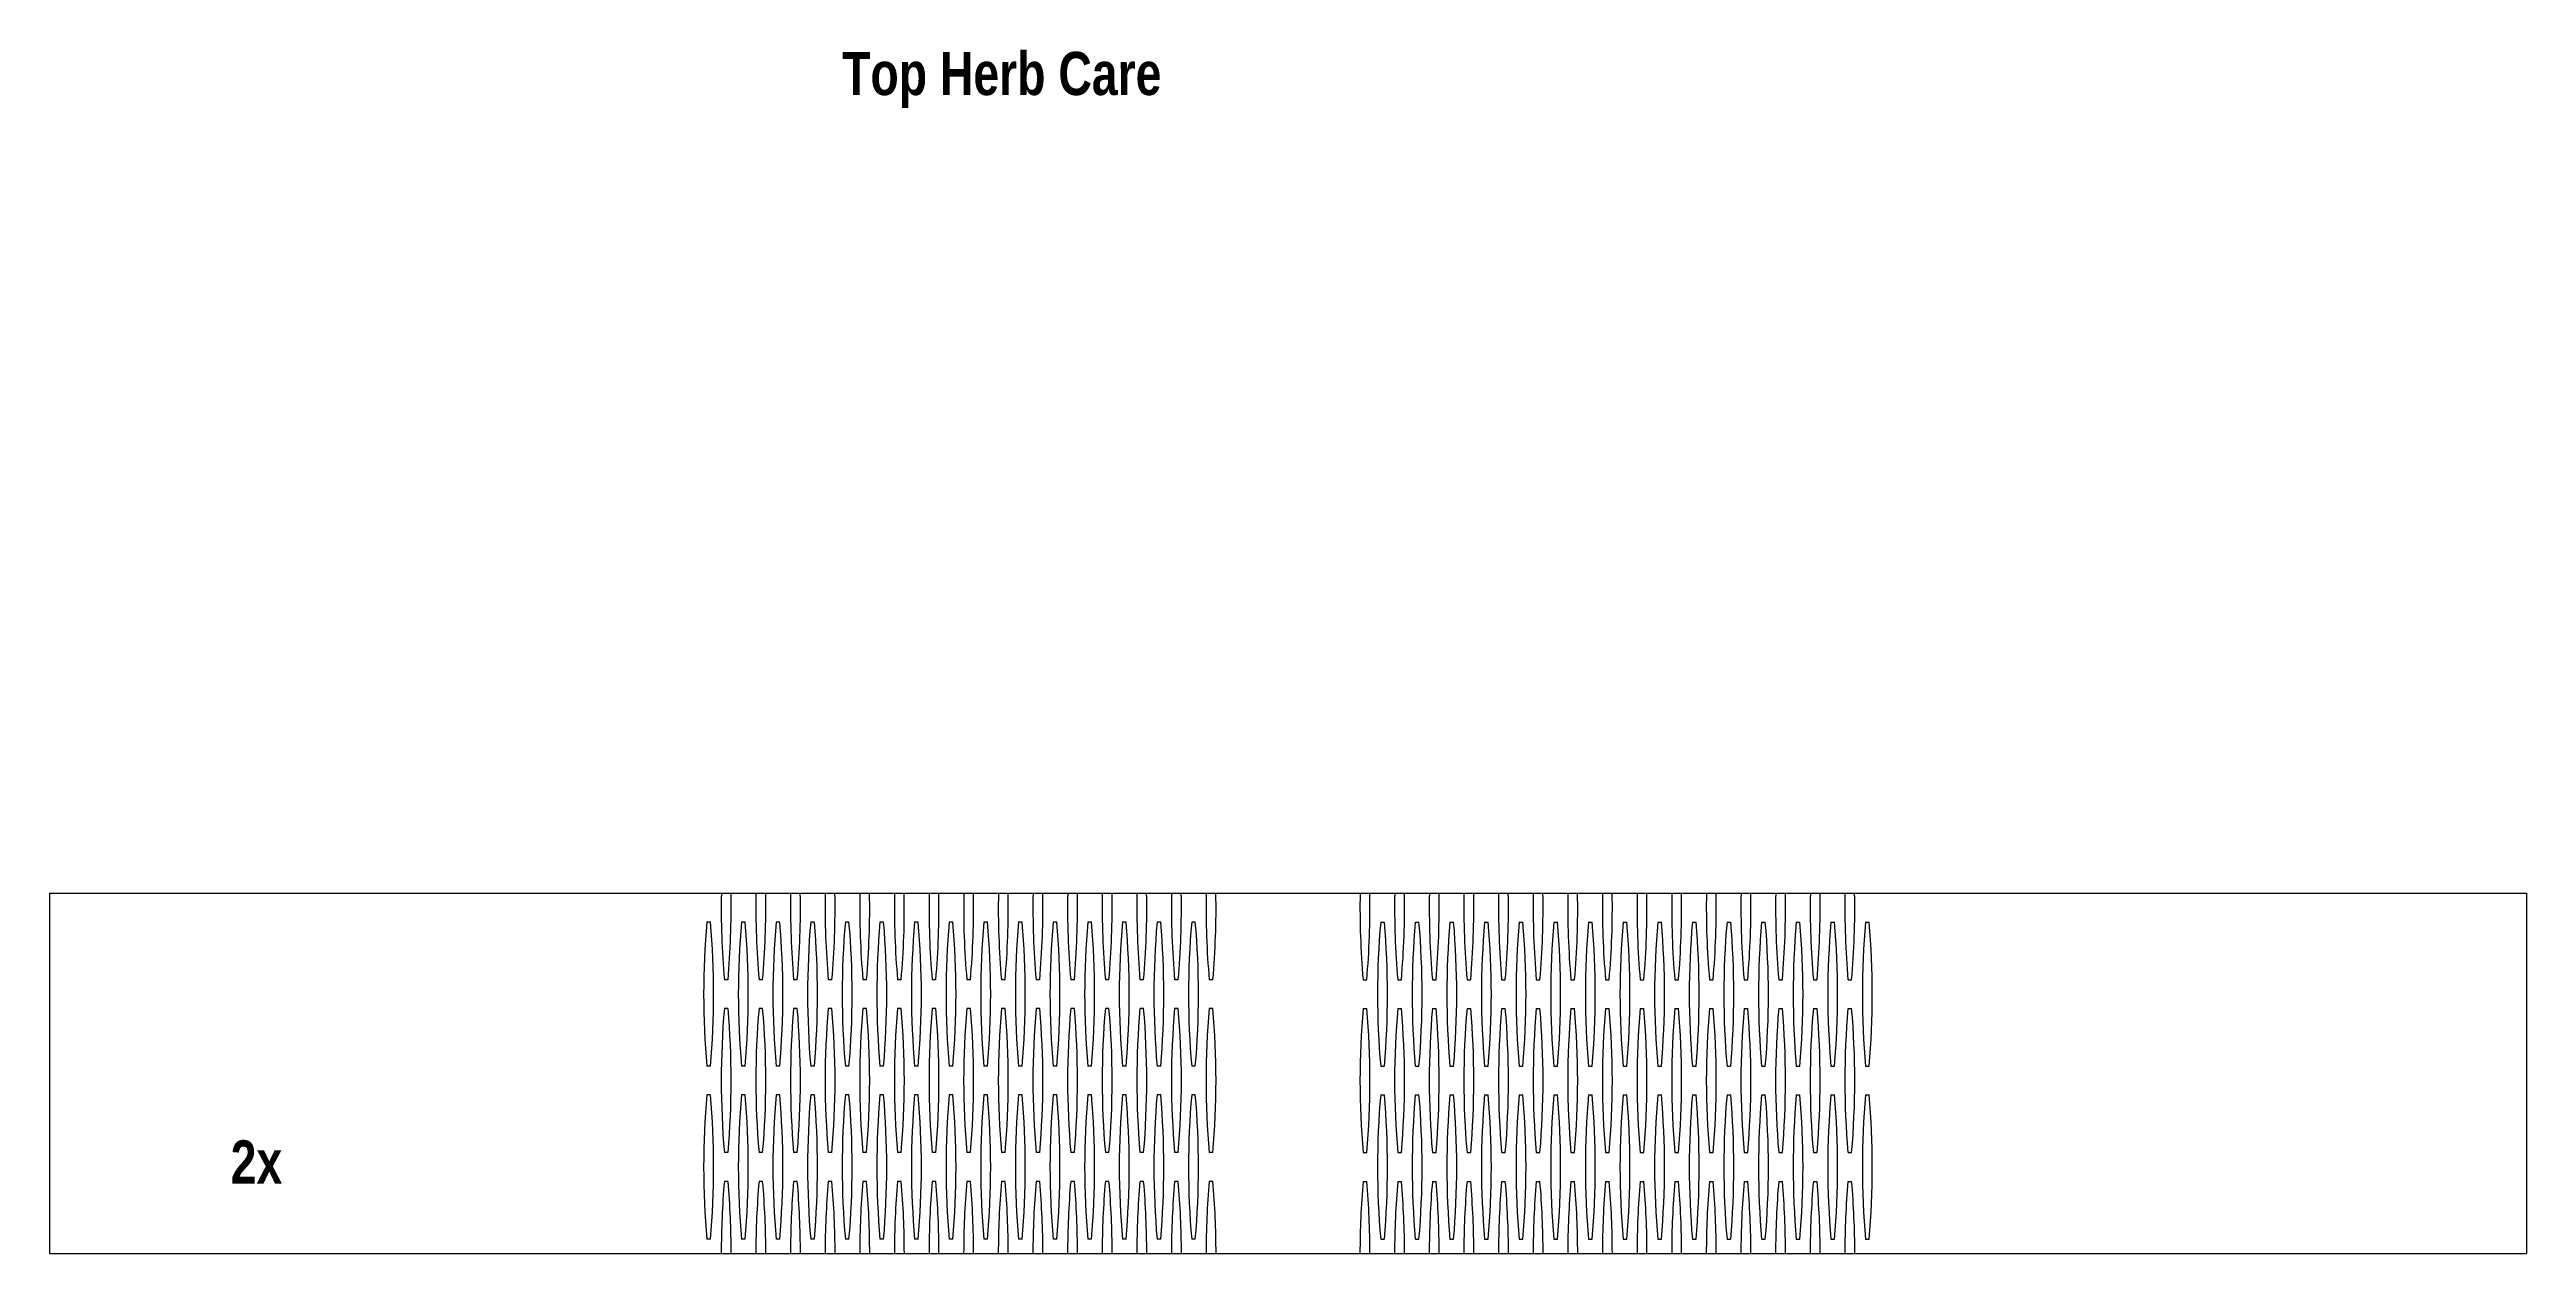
# Model space of a CAD drawing. Header units: millimetres. Extents: x -642 to 1453, y -425 to 464.
# Drawn here: x 574.8 to 918.8, y 284.3 to 451.4 of the extents above; entities that cross this region are included whole.
import ezdxf

# ---------------------------------------------------------------- set-up
doc = ezdxf.new("R2010")
doc.units = ezdxf.units.MM
doc.layers.get('0').update_dxf_attribs({"color": 18, "lineweight": 25, "true_color": 0x000000})
doc.layers.add('layer 1', color=5, linetype='Continuous', lineweight=25, true_color=0x0000ff)
doc.layers.add('layer 2', color=1, linetype='Continuous', lineweight=25, true_color=0xff0000)
doc.styles.add('textstyle14', font='')
doc.styles.add('textstyle17', font='')
doc.styles.get('textstyle14').set_extended_font_data('Impact')
doc.styles.get('textstyle17').set_extended_font_data('Impact')

msp = doc.modelspace()

# ---------------------------------------------------------------- linework, layer by layer
at = {"layer": 'layer 1'}
for p, q in [((574.84, 334.31), (918.84, 334.31)), ((574.84, 334.31), (574.84, 284.31)), ((918.84, 334.31), (918.84, 284.31)), ((574.84, 284.31), (918.84, 284.31))]:
    msp.add_line(p, q, dxfattribs=at)
at = {"layer": 'layer 2'}
for p, q in [((666.63, 330.31), (666.13, 330.31)), ((671.44, 330.31), (670.94, 330.31)), ((676.25, 330.31), (675.75, 330.31)), ((681.06, 330.31), (680.56, 330.31)), ((685.87, 330.31), (685.37, 330.31)), ((690.68, 330.31), (690.18, 330.31)), ((695.49, 330.31), (694.99, 330.31)), ((700.3, 330.31), (699.8, 330.31)), ((705.11, 330.31), (704.61, 330.31)), ((709.92, 330.31), (709.42, 330.31)), ((714.73, 330.31), (714.23, 330.31)), ((719.54, 330.31), (719.04, 330.31)), ((724.35, 330.31), (723.85, 330.31)), ((729.16, 330.31), (728.66, 330.31)), ((733.97, 330.31), (733.47, 330.31)), ((759.72, 330.31), (760.22, 330.31)), ((764.53, 330.31), (765.03, 330.31)), ((769.34, 330.31), (769.84, 330.31)), ((774.15, 330.31), (774.65, 330.31)), ((778.96, 330.31), (779.46, 330.31)), ((783.77, 330.31), (784.27, 330.31)), ((788.58, 330.31), (789.08, 330.31)), ((793.39, 330.31), (793.89, 330.31)), ((798.2, 330.31), (798.7, 330.31)), ((803.01, 330.31), (803.51, 330.31)), ((807.82, 330.31), (808.32, 330.31)), ((812.63, 330.31), (813.13, 330.31)), ((817.44, 330.31), (817.94, 330.31)), ((822.25, 330.31), (822.75, 330.31)), ((827.06, 330.31), (827.56, 330.31)), ((669.07, 322.31), (668.57, 322.31)), ((673.88, 322.31), (673.38, 322.31)), ((678.69, 322.31), (678.19, 322.31)), ((683.5, 322.31), (683, 322.31)), ((688.31, 322.31), (687.81, 322.31)), ((693.12, 322.31), (692.62, 322.31)), ((697.93, 322.31), (697.43, 322.31)), ((702.74, 322.31), (702.24, 322.31)), ((707.55, 322.31), (707.05, 322.31)), ((712.36, 322.31), (711.86, 322.31)), ((717.17, 322.31), (716.67, 322.31)), ((721.98, 322.31), (721.48, 322.31)), ((726.79, 322.31), (726.29, 322.31)), ((731.6, 322.31), (731.1, 322.31)), ((736.41, 322.31), (735.91, 322.31)), ((757.28, 322.31), (757.78, 322.31)), ((762.09, 322.31), (762.59, 322.31)), ((766.9, 322.31), (767.4, 322.31)), ((771.71, 322.31), (772.21, 322.31)), ((776.52, 322.31), (777.02, 322.31)), ((781.33, 322.31), (781.83, 322.31)), ((786.14, 322.31), (786.64, 322.31)), ((790.95, 322.31), (791.45, 322.31)), ((795.76, 322.31), (796.26, 322.31)), ((800.57, 322.31), (801.07, 322.31)), ((805.38, 322.31), (805.88, 322.31)), ((810.19, 322.31), (810.69, 322.31)), ((815, 322.31), (815.5, 322.31)), ((819.81, 322.31), (820.31, 322.31)), ((824.62, 322.31), (825.12, 322.31)), ((669.07, 318.31), (668.57, 318.31)), ((673.88, 318.31), (673.38, 318.31)), ((678.69, 318.31), (678.19, 318.31)), ((683.5, 318.31), (683, 318.31)), ((688.31, 318.31), (687.81, 318.31)), ((693.12, 318.31), (692.62, 318.31)), ((697.93, 318.31), (697.43, 318.31)), ((702.74, 318.31), (702.24, 318.31)), ((707.55, 318.31), (707.05, 318.31)), ((712.36, 318.31), (711.86, 318.31)), ((717.17, 318.31), (716.67, 318.31)), ((721.98, 318.31), (721.48, 318.31)), ((726.79, 318.31), (726.29, 318.31)), ((731.6, 318.31), (731.1, 318.31)), ((736.41, 318.31), (735.91, 318.31)), ((757.28, 318.31), (757.78, 318.31)), ((762.09, 318.31), (762.59, 318.31)), ((766.9, 318.31), (767.4, 318.31)), ((771.71, 318.31), (772.21, 318.31)), ((776.52, 318.31), (777.02, 318.31)), ((781.33, 318.31), (781.83, 318.31)), ((786.14, 318.31), (786.64, 318.31)), ((790.95, 318.31), (791.45, 318.31)), ((795.76, 318.31), (796.26, 318.31)), ((800.57, 318.31), (801.07, 318.31)), ((805.38, 318.31), (805.88, 318.31)), ((810.19, 318.31), (810.69, 318.31)), ((815, 318.31), (815.5, 318.31)), ((819.81, 318.31), (820.31, 318.31)), ((824.62, 318.31), (825.12, 318.31)), ((666.63, 310.31), (666.13, 310.31)), ((671.44, 310.31), (670.94, 310.31)), ((676.25, 310.31), (675.75, 310.31)), ((681.06, 310.31), (680.56, 310.31)), ((685.87, 310.31), (685.37, 310.31)), ((690.68, 310.31), (690.18, 310.31)), ((695.49, 310.31), (694.99, 310.31)), ((700.3, 310.31), (699.8, 310.31)), ((705.11, 310.31), (704.61, 310.31)), ((709.92, 310.31), (709.42, 310.31)), ((714.73, 310.31), (714.23, 310.31)), ((719.54, 310.31), (719.04, 310.31)), ((724.35, 310.31), (723.85, 310.31)), ((729.16, 310.31), (728.66, 310.31)), ((733.97, 310.31), (733.47, 310.31)), ((759.72, 310.31), (760.22, 310.31)), ((764.53, 310.31), (765.03, 310.31)), ((769.34, 310.31), (769.84, 310.31)), ((774.15, 310.31), (774.65, 310.31)), ((778.96, 310.31), (779.46, 310.31)), ((783.77, 310.31), (784.27, 310.31)), ((788.58, 310.31), (789.08, 310.31)), ((793.39, 310.31), (793.89, 310.31)), ((798.2, 310.31), (798.7, 310.31)), ((803.01, 310.31), (803.51, 310.31)), ((807.82, 310.31), (808.32, 310.31)), ((812.63, 310.31), (813.13, 310.31)), ((817.44, 310.31), (817.94, 310.31)), ((822.25, 310.31), (822.75, 310.31)), ((827.06, 310.31), (827.56, 310.31)), ((666.63, 306.31), (666.13, 306.31)), ((671.44, 306.31), (670.94, 306.31)), ((676.25, 306.31), (675.75, 306.31)), ((681.06, 306.31), (680.56, 306.31)), ((685.87, 306.31), (685.37, 306.31)), ((690.68, 306.31), (690.18, 306.31)), ((695.49, 306.31), (694.99, 306.31)), ((700.3, 306.31), (699.8, 306.31)), ((705.11, 306.31), (704.61, 306.31)), ((709.92, 306.31), (709.42, 306.31)), ((714.73, 306.31), (714.23, 306.31)), ((719.54, 306.31), (719.04, 306.31)), ((724.35, 306.31), (723.85, 306.31)), ((729.16, 306.31), (728.66, 306.31)), ((733.97, 306.31), (733.47, 306.31)), ((759.72, 306.31), (760.22, 306.31)), ((764.53, 306.31), (765.03, 306.31)), ((769.34, 306.31), (769.84, 306.31)), ((774.15, 306.31), (774.65, 306.31)), ((778.96, 306.31), (779.46, 306.31)), ((783.77, 306.31), (784.27, 306.31)), ((788.58, 306.31), (789.08, 306.31)), ((793.39, 306.31), (793.89, 306.31)), ((798.2, 306.31), (798.7, 306.31)), ((803.01, 306.31), (803.51, 306.31)), ((807.82, 306.31), (808.32, 306.31)), ((812.63, 306.31), (813.13, 306.31)), ((817.44, 306.31), (817.94, 306.31)), ((822.25, 306.31), (822.75, 306.31)), ((827.06, 306.31), (827.56, 306.31)), ((669.07, 298.31), (668.57, 298.31)), ((673.88, 298.31), (673.38, 298.31)), ((678.69, 298.31), (678.19, 298.31)), ((683.5, 298.31), (683, 298.31)), ((688.31, 298.31), (687.81, 298.31)), ((693.12, 298.31), (692.62, 298.31)), ((697.93, 298.31), (697.43, 298.31)), ((702.74, 298.31), (702.24, 298.31)), ((707.55, 298.31), (707.05, 298.31)), ((712.36, 298.31), (711.86, 298.31)), ((717.17, 298.31), (716.67, 298.31)), ((721.98, 298.31), (721.48, 298.31)), ((726.79, 298.31), (726.29, 298.31)), ((731.6, 298.31), (731.1, 298.31)), ((736.41, 298.31), (735.91, 298.31)), ((757.28, 298.31), (757.78, 298.31)), ((762.09, 298.31), (762.59, 298.31)), ((766.9, 298.31), (767.4, 298.31)), ((771.71, 298.31), (772.21, 298.31)), ((776.52, 298.31), (777.02, 298.31)), ((781.33, 298.31), (781.83, 298.31)), ((786.14, 298.31), (786.64, 298.31)), ((790.95, 298.31), (791.45, 298.31)), ((795.76, 298.31), (796.26, 298.31)), ((800.57, 298.31), (801.07, 298.31)), ((805.38, 298.31), (805.88, 298.31)), ((810.19, 298.31), (810.69, 298.31)), ((815, 298.31), (815.5, 298.31)), ((819.81, 298.31), (820.31, 298.31)), ((824.62, 298.31), (825.12, 298.31)), ((669.07, 294.31), (668.57, 294.31)), ((673.88, 294.31), (673.38, 294.31)), ((678.69, 294.31), (678.19, 294.31)), ((683.5, 294.31), (683, 294.31)), ((688.31, 294.31), (687.81, 294.31)), ((693.12, 294.31), (692.62, 294.31)), ((697.93, 294.31), (697.43, 294.31)), ((702.74, 294.31), (702.24, 294.31)), ((707.55, 294.31), (707.05, 294.31)), ((712.36, 294.31), (711.86, 294.31)), ((717.17, 294.31), (716.67, 294.31)), ((721.98, 294.31), (721.48, 294.31)), ((726.79, 294.31), (726.29, 294.31)), ((731.6, 294.31), (731.1, 294.31)), ((736.41, 294.31), (735.91, 294.31)), ((757.28, 294.31), (757.78, 294.31)), ((762.09, 294.31), (762.59, 294.31)), ((766.9, 294.31), (767.4, 294.31)), ((771.71, 294.31), (772.21, 294.31)), ((776.52, 294.31), (777.02, 294.31)), ((781.33, 294.31), (781.83, 294.31)), ((786.14, 294.31), (786.64, 294.31)), ((790.95, 294.31), (791.45, 294.31)), ((795.76, 294.31), (796.26, 294.31)), ((800.57, 294.31), (801.07, 294.31)), ((805.38, 294.31), (805.88, 294.31)), ((810.19, 294.31), (810.69, 294.31)), ((815, 294.31), (815.5, 294.31)), ((819.81, 294.31), (820.31, 294.31)), ((824.62, 294.31), (825.12, 294.31)), ((666.63, 286.31), (666.13, 286.31)), ((671.44, 286.31), (670.94, 286.31)), ((676.25, 286.31), (675.75, 286.31)), ((681.06, 286.31), (680.56, 286.31)), ((685.87, 286.31), (685.37, 286.31)), ((690.68, 286.31), (690.18, 286.31)), ((695.49, 286.31), (694.99, 286.31)), ((700.3, 286.31), (699.8, 286.31)), ((705.11, 286.31), (704.61, 286.31)), ((709.92, 286.31), (709.42, 286.31)), ((714.73, 286.31), (714.23, 286.31)), ((719.54, 286.31), (719.04, 286.31)), ((724.35, 286.31), (723.85, 286.31)), ((729.16, 286.31), (728.66, 286.31)), ((733.97, 286.31), (733.47, 286.31)), ((759.72, 286.31), (760.22, 286.31)), ((764.53, 286.31), (765.03, 286.31)), ((769.34, 286.31), (769.84, 286.31)), ((774.15, 286.31), (774.65, 286.31)), ((778.96, 286.31), (779.46, 286.31)), ((783.77, 286.31), (784.27, 286.31)), ((788.58, 286.31), (789.08, 286.31)), ((793.39, 286.31), (793.89, 286.31)), ((798.2, 286.31), (798.7, 286.31)), ((803.01, 286.31), (803.51, 286.31)), ((807.82, 286.31), (808.32, 286.31)), ((812.63, 286.31), (813.13, 286.31)), ((817.44, 286.31), (817.94, 286.31)), ((822.25, 286.31), (822.75, 286.31)), ((827.06, 286.31), (827.56, 286.31))]:
    msp.add_line(p, q, dxfattribs=at)
for centre, start, end in [((782.87, 332.31), 179.0012, 185), ((554.77, 332.31), 355, 0.9988), ((787.68, 332.31), 179.0012, 185), ((559.58, 332.31), 355, 0.9988), ((792.49, 332.31), 179.0012, 185), ((564.39, 332.31), 355, 0.9988), ((797.3, 332.31), 179.0012, 185), ((569.2, 332.31), 355, 0.9988), ((802.11, 332.31), 179.0012, 185), ((574.01, 332.31), 355, 0.9988), ((806.92, 332.31), 179.0012, 185), ((578.82, 332.31), 355, 0.9988), ((811.73, 332.31), 179.0012, 185), ((583.63, 332.31), 355, 0.9988), ((816.54, 332.31), 179.0012, 185), ((588.44, 332.31), 355, 0.9988), ((821.35, 332.31), 179.0012, 185), ((593.25, 332.31), 355, 0.9988), ((826.16, 332.31), 179.0012, 185), ((598.06, 332.31), 355, 0.9988), ((830.97, 332.31), 179.0012, 185), ((602.87, 332.31), 355, 0.9988), ((835.78, 332.31), 179.0012, 185), ((607.68, 332.31), 355, 0.9988), ((840.59, 332.31), 179.0012, 185), ((612.49, 332.31), 355, 0.9988), ((845.4, 332.31), 179.0012, 185), ((617.3, 332.31), 355, 0.9988), ((850.21, 332.31), 179.0012, 185), ((622.11, 332.31), 355, 0.9988), ((871.58, 332.31), 179.0012, 185), ((643.48, 332.31), 355, 0.9988), ((876.39, 332.31), 179.0012, 185), ((648.29, 332.31), 355, 0.9988), ((881.2, 332.31), 179.0012, 185), ((653.1, 332.31), 355, 0.9988), ((886.01, 332.31), 179.0012, 185), ((657.91, 332.31), 355, 0.9988), ((890.82, 332.31), 179.0012, 185), ((662.72, 332.31), 355, 0.9988), ((895.63, 332.31), 179.0012, 185), ((667.53, 332.31), 355, 0.9988), ((900.44, 332.31), 179.0012, 185), ((672.34, 332.31), 355, 0.9988), ((905.25, 332.31), 179.0012, 185), ((677.15, 332.31), 355, 0.9988), ((910.06, 332.31), 179.0012, 185), ((681.96, 332.31), 355, 0.9988), ((914.87, 332.31), 179.0012, 185), ((686.77, 332.31), 355, 0.9988), ((919.68, 332.31), 179.0012, 185), ((691.58, 332.31), 355, 0.9988), ((924.49, 332.31), 179.0012, 185), ((696.39, 332.31), 355, 0.9988), ((929.3, 332.31), 179.0012, 185), ((701.2, 332.31), 355, 0.9988), ((934.11, 332.31), 179.0012, 185), ((706.01, 332.31), 355, 0.9988), ((938.92, 332.31), 179.0012, 185), ((710.82, 332.31), 355, 0.9988), ((780.43, 320.31), 175, 185), ((552.33, 320.31), 355, 5), ((785.24, 320.31), 175, 185), ((557.14, 320.31), 355, 5), ((790.05, 320.31), 175, 185), ((561.95, 320.31), 355, 5), ((794.86, 320.31), 175, 185), ((566.76, 320.31), 355, 5), ((799.67, 320.31), 175, 185), ((571.57, 320.31), 355, 5), ((804.48, 320.31), 175, 185), ((576.38, 320.31), 355, 5), ((809.29, 320.31), 175, 185), ((581.19, 320.31), 355, 5), ((814.1, 320.31), 175, 185), ((586, 320.31), 355, 5), ((818.91, 320.31), 175, 185), ((590.81, 320.31), 355, 5), ((823.72, 320.31), 175, 185), ((595.62, 320.31), 355, 5), ((828.53, 320.31), 175, 185), ((600.43, 320.31), 355, 5), ((833.34, 320.31), 175, 185), ((605.24, 320.31), 355, 5), ((838.15, 320.31), 175, 185), ((610.05, 320.31), 355, 5), ((842.96, 320.31), 175, 185), ((614.86, 320.31), 355, 5), ((847.77, 320.31), 175, 185), ((619.67, 320.31), 355, 5), ((874.02, 320.31), 175, 185), ((645.92, 320.31), 355, 5), ((878.83, 320.31), 175, 185), ((650.73, 320.31), 355, 5), ((883.64, 320.31), 175, 185), ((655.54, 320.31), 355, 5), ((888.45, 320.31), 175, 185), ((660.35, 320.31), 355, 5), ((893.26, 320.31), 175, 185), ((665.16, 320.31), 355, 5), ((898.07, 320.31), 175, 185), ((669.97, 320.31), 355, 5), ((902.88, 320.31), 175, 185), ((674.78, 320.31), 355, 5), ((907.69, 320.31), 175, 185), ((679.59, 320.31), 355, 5), ((912.5, 320.31), 175, 185), ((684.4, 320.31), 355, 5), ((917.31, 320.31), 175, 185), ((689.21, 320.31), 355, 5), ((922.12, 320.31), 175, 185), ((694.02, 320.31), 355, 5), ((926.93, 320.31), 175, 185), ((698.83, 320.31), 355, 5), ((931.74, 320.31), 175, 185), ((703.63, 320.31), 355, 5), ((936.55, 320.31), 175, 185), ((708.44, 320.31), 355, 5), ((941.36, 320.31), 175, 185), ((713.25, 320.31), 355, 5), ((782.87, 308.31), 175, 185), ((554.77, 308.31), 355, 5), ((787.68, 308.31), 175, 185), ((559.58, 308.31), 355, 5), ((792.49, 308.31), 175, 185), ((564.39, 308.31), 355, 5), ((797.3, 308.31), 175, 185), ((569.2, 308.31), 355, 5), ((802.11, 308.31), 175, 185), ((574.01, 308.31), 355, 5), ((806.92, 308.31), 175, 185), ((578.82, 308.31), 355, 5), ((811.73, 308.31), 175, 185), ((583.63, 308.31), 355, 5), ((816.54, 308.31), 175, 185), ((588.44, 308.31), 355, 5), ((821.35, 308.31), 175, 185), ((593.25, 308.31), 355, 5), ((826.16, 308.31), 175, 185), ((598.06, 308.31), 355, 5), ((830.97, 308.31), 175, 185), ((602.87, 308.31), 355, 5), ((835.78, 308.31), 175, 185), ((607.68, 308.31), 355, 5), ((840.59, 308.31), 175, 185), ((612.49, 308.31), 355, 5), ((845.4, 308.31), 175, 185), ((617.3, 308.31), 355, 5), ((850.21, 308.31), 175, 185), ((622.11, 308.31), 355, 5), ((871.58, 308.31), 175, 185), ((643.48, 308.31), 355, 5), ((876.39, 308.31), 175, 185), ((648.29, 308.31), 355, 5), ((881.2, 308.31), 175, 185), ((653.1, 308.31), 355, 5), ((886.01, 308.31), 175, 185), ((657.91, 308.31), 355, 5), ((890.82, 308.31), 175, 185), ((662.72, 308.31), 355, 5), ((895.63, 308.31), 175, 185), ((667.53, 308.31), 355, 5), ((900.44, 308.31), 175, 185), ((672.34, 308.31), 355, 5), ((905.25, 308.31), 175, 185), ((677.15, 308.31), 355, 5), ((910.06, 308.31), 175, 185), ((681.96, 308.31), 355, 5), ((914.87, 308.31), 175, 185), ((686.77, 308.31), 355, 5), ((919.68, 308.31), 175, 185), ((691.58, 308.31), 355, 5), ((924.49, 308.31), 175, 185), ((696.39, 308.31), 355, 5), ((929.3, 308.31), 175, 185), ((701.2, 308.31), 355, 5), ((934.11, 308.31), 175, 185), ((706.01, 308.31), 355, 5), ((938.92, 308.31), 175, 185), ((710.82, 308.31), 355, 5), ((780.43, 296.31), 175, 185), ((552.33, 296.31), 355, 5), ((785.24, 296.31), 175, 185), ((557.14, 296.31), 355, 5), ((790.05, 296.31), 175, 185), ((561.95, 296.31), 355, 5), ((794.86, 296.31), 175, 185), ((566.76, 296.31), 355, 5), ((799.67, 296.31), 175, 185), ((571.57, 296.31), 355, 5), ((804.48, 296.31), 175, 185), ((576.38, 296.31), 355, 5), ((809.29, 296.31), 175, 185), ((581.19, 296.31), 355, 5), ((814.1, 296.31), 175, 185), ((586, 296.31), 355, 5), ((818.91, 296.31), 175, 185), ((590.81, 296.31), 355, 5), ((823.72, 296.31), 175, 185), ((595.62, 296.31), 355, 5), ((828.53, 296.31), 175, 185), ((600.43, 296.31), 355, 5), ((833.34, 296.31), 175, 185), ((605.24, 296.31), 355, 5), ((838.15, 296.31), 175, 185), ((610.05, 296.31), 355, 5), ((842.96, 296.31), 175, 185), ((614.86, 296.31), 355, 5), ((847.77, 296.31), 175, 185), ((619.67, 296.31), 355, 5), ((874.02, 296.31), 175, 185), ((645.92, 296.31), 355, 5), ((878.83, 296.31), 175, 185), ((650.73, 296.31), 355, 5), ((883.64, 296.31), 175, 185), ((655.54, 296.31), 355, 5), ((888.45, 296.31), 175, 185), ((660.35, 296.31), 355, 5), ((893.26, 296.31), 175, 185), ((665.16, 296.31), 355, 5), ((898.07, 296.31), 175, 185), ((669.97, 296.31), 355, 5), ((902.88, 296.31), 175, 185), ((674.78, 296.31), 355, 5), ((907.69, 296.31), 175, 185), ((679.59, 296.31), 355, 5), ((912.5, 296.31), 175, 185), ((684.4, 296.31), 355, 5), ((917.31, 296.31), 175, 185), ((689.21, 296.31), 355, 5), ((922.12, 296.31), 175, 185), ((694.02, 296.31), 355, 5), ((926.93, 296.31), 175, 185), ((698.83, 296.31), 355, 5), ((931.74, 296.31), 175, 185), ((703.63, 296.31), 355, 5), ((936.55, 296.31), 175, 185), ((708.44, 296.31), 355, 5), ((941.36, 296.31), 175, 185), ((713.25, 296.31), 355, 5), ((782.87, 284.31), 175, 180), ((554.77, 284.31), 0, 5), ((787.68, 284.31), 175, 180), ((559.58, 284.31), 0, 5), ((792.49, 284.31), 175, 180), ((564.39, 284.31), 0, 5), ((797.3, 284.31), 175, 180), ((569.2, 284.31), 0, 5), ((802.11, 284.31), 175, 180), ((574.01, 284.31), 0, 5), ((806.92, 284.31), 175, 180), ((578.82, 284.31), 0, 5), ((811.73, 284.31), 175, 180), ((583.63, 284.31), 0, 5), ((816.54, 284.31), 175, 180), ((588.44, 284.31), 0, 5), ((821.35, 284.31), 175, 180), ((593.25, 284.31), 0, 5), ((826.16, 284.31), 175, 180), ((598.06, 284.31), 0, 5), ((830.97, 284.31), 175, 180), ((602.87, 284.31), 0, 5), ((835.78, 284.31), 175, 180), ((607.68, 284.31), 0, 5), ((840.59, 284.31), 175, 180), ((612.49, 284.31), 0, 5), ((845.4, 284.31), 175, 180), ((617.3, 284.31), 0, 5), ((850.21, 284.31), 175, 180), ((622.11, 284.31), 0, 5), ((871.58, 284.31), 175, 180), ((643.48, 284.31), 0, 5), ((876.39, 284.31), 175, 180), ((648.29, 284.31), 0, 5), ((881.2, 284.31), 175, 180), ((653.1, 284.31), 0, 5), ((886.01, 284.31), 175, 180), ((657.91, 284.31), 0, 5), ((890.82, 284.31), 175, 180), ((662.72, 284.31), 0, 5), ((895.63, 284.31), 175, 180), ((667.53, 284.31), 0, 5), ((900.44, 284.31), 175, 180), ((672.34, 284.31), 0, 5), ((905.25, 284.31), 175, 180), ((677.15, 284.31), 0, 5), ((910.06, 284.31), 175, 180), ((681.96, 284.31), 0, 5), ((914.87, 284.31), 175, 180), ((686.77, 284.31), 0, 5), ((919.68, 284.31), 175, 180), ((691.58, 284.31), 0, 5), ((924.49, 284.31), 175, 180), ((696.39, 284.31), 0, 5), ((929.3, 284.31), 175, 180), ((701.2, 284.31), 0, 5), ((934.11, 284.31), 175, 180), ((706.01, 284.31), 0, 5), ((938.92, 284.31), 175, 180), ((710.82, 284.31), 0, 5)]:
    msp.add_arc(centre, 114.74, start, end, dxfattribs=at)

# ---------------------------------------------------------------- texts
at = {"char_height": 1, "attachment_point": 1}
for s, insert, style in [('\\H6;Top Herb Care', (684.92, 451.12), 'textstyle14'), ('\\H6;2x', (600, 300), 'textstyle17')]:
    msp.add_mtext(s, dxfattribs=dict(at, insert=insert, style=style))

doc.saveas('drawing.dxf')
